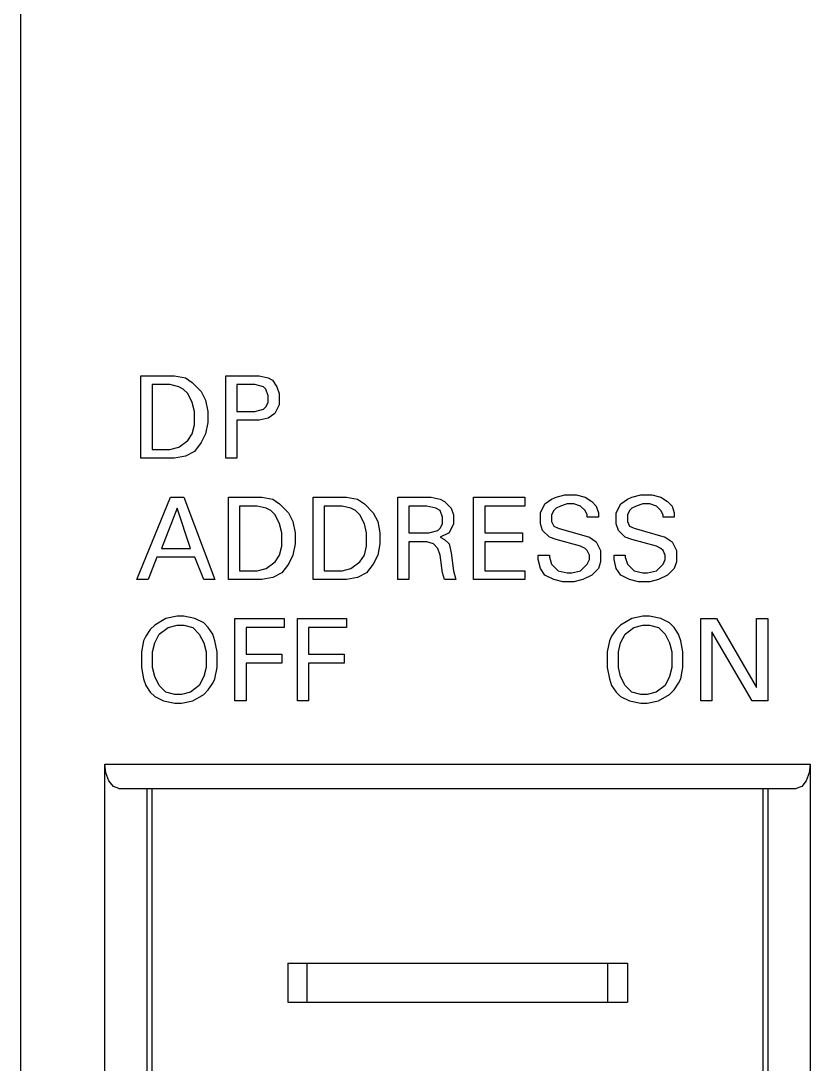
# Model space of a CAD drawing. Extents: x 10 to 879, y 6 to 221.
# Drawn here: x 617.98 to 629.87, y 129.37 to 145.08 of the extents above; entities that cross this region are included whole.
import ezdxf

# ---------------------------------------------------------------- set-up
doc = ezdxf.new("R2010")
doc.units = 0
doc.header["$LTSCALE"] = 5
doc.header["$MEASUREMENT"] = 0
doc.layers.get('0').update_dxf_attribs({"linetype": 'CONTINUOUS'})

msp = doc.modelspace()

# ---------------------------------------------------------------- linework, layer by layer
at = {"color": 7, "linetype": 'Continuous'}
for p, q in [((617.983, 106.671), (617.983, 193.259)), ((619.792, 138.493), (619.792, 139.735)), ((619.792, 139.735), (620.296, 139.735)), ((619.96, 139.601), (619.96, 138.627)), ((620.229, 139.601), (619.96, 139.601)), ((620.363, 139.567), (620.229, 139.601)), ((620.296, 139.735), (620.464, 139.702)), ((620.464, 139.702), (620.565, 139.635)), ((620.565, 139.635), (620.699, 139.5)), ((621.068, 138.493), (621.068, 139.735)), ((621.068, 139.735), (621.572, 139.735)), ((621.236, 139.601), (621.236, 139.198)), ((621.505, 139.601), (621.236, 139.601)), ((621.639, 139.567), (621.505, 139.601)), ((621.572, 139.735), (621.706, 139.702)), ((621.706, 139.702), (621.773, 139.668)), ((621.773, 139.668), (621.84, 139.567)), ((620.43, 139.534), (620.363, 139.567)), ((620.497, 139.467), (620.43, 139.534)), ((620.565, 139.332), (620.497, 139.467)), ((620.699, 139.5), (620.766, 139.366)), ((621.672, 139.534), (621.639, 139.567)), ((621.706, 139.433), (621.672, 139.534)), ((621.84, 139.567), (621.874, 139.467)), ((621.874, 139.467), (621.874, 139.299)), ((620.598, 139.198), (620.565, 139.332)), ((620.766, 139.366), (620.8, 139.198)), ((621.672, 139.265), (621.706, 139.332)), ((621.706, 139.332), (621.706, 139.433)), ((621.874, 139.299), (621.807, 139.165)), ((620.598, 138.997), (620.598, 139.198)), ((620.8, 139.198), (620.8, 139.03)), ((621.236, 139.198), (621.505, 139.198)), ((621.505, 139.198), (621.639, 139.232)), ((621.639, 139.232), (621.672, 139.265)), ((621.807, 139.165), (621.706, 139.097)), ((620.565, 138.862), (620.598, 138.997)), ((620.8, 139.03), (620.766, 138.862)), ((621.236, 139.064), (621.236, 138.493)), ((621.572, 139.064), (621.236, 139.064)), ((621.706, 139.097), (621.572, 139.064)), ((620.497, 138.762), (620.565, 138.862)), ((620.766, 138.862), (620.699, 138.728)), ((620.229, 138.627), (620.363, 138.661)), ((620.363, 138.661), (620.497, 138.762)), ((620.699, 138.728), (620.598, 138.594)), ((620.296, 138.493), (619.792, 138.493)), ((619.96, 138.627), (620.229, 138.627)), ((620.464, 138.527), (620.296, 138.493)), ((620.598, 138.594), (620.464, 138.527)), ((621.236, 138.493), (621.068, 138.493)), ((619.731, 136.666), (620.235, 137.909)), ((620.235, 137.909), (620.436, 137.909)), ((620.436, 137.909), (620.906, 136.666)), ((621.108, 136.666), (621.108, 137.909)), ((621.108, 137.909), (621.611, 137.909)), ((621.611, 137.909), (621.779, 137.875)), ((621.779, 137.875), (621.88, 137.808)), ((622.383, 136.666), (622.383, 137.909)), ((622.383, 137.909), (622.887, 137.909)), ((622.887, 137.909), (623.055, 137.875)), ((623.055, 137.875), (623.156, 137.808)), ((623.659, 136.666), (623.659, 137.909)), ((623.659, 137.909), (624.163, 137.909)), ((624.163, 137.909), (624.297, 137.875)), ((624.297, 137.875), (624.364, 137.841)), ((624.801, 136.666), (624.801, 137.909)), ((624.801, 137.909), (625.573, 137.909)), ((625.573, 137.909), (625.573, 137.774)), ((625.875, 137.808), (625.976, 137.875)), ((625.976, 137.875), (626.043, 137.909)), ((626.043, 137.909), (626.177, 137.942)), ((626.177, 137.942), (626.345, 137.942)), ((626.345, 137.942), (626.479, 137.909)), ((626.479, 137.909), (626.58, 137.841)), ((627.016, 137.808), (627.117, 137.875)), ((627.117, 137.875), (627.184, 137.909)), ((627.184, 137.909), (627.319, 137.942)), ((627.319, 137.942), (627.486, 137.942)), ((627.486, 137.942), (627.621, 137.909)), ((627.621, 137.909), (627.721, 137.841)), ((620.336, 137.741), (620.101, 137.136)), ((620.537, 137.136), (620.336, 137.741)), ((621.276, 137.774), (621.276, 136.801)), ((621.544, 137.774), (621.276, 137.774)), ((621.678, 137.741), (621.544, 137.774)), ((621.746, 137.707), (621.678, 137.741)), ((621.88, 137.808), (622.014, 137.674)), ((622.551, 137.774), (622.551, 136.801)), ((622.82, 137.774), (622.551, 137.774)), ((622.954, 137.741), (622.82, 137.774)), ((623.021, 137.707), (622.954, 137.741)), ((623.156, 137.808), (623.29, 137.674)), ((623.827, 137.774), (623.827, 137.371)), ((624.096, 137.774), (623.827, 137.774)), ((624.23, 137.741), (624.096, 137.774)), ((624.297, 137.707), (624.23, 137.741)), ((624.364, 137.841), (624.465, 137.741)), ((624.465, 137.741), (624.499, 137.64)), ((624.969, 137.774), (624.969, 137.371)), ((625.573, 137.774), (624.969, 137.774)), ((625.808, 137.674), (625.875, 137.808)), ((626.043, 137.741), (626.009, 137.707)), ((626.11, 137.774), (626.043, 137.741)), ((626.211, 137.808), (626.11, 137.774)), ((626.311, 137.808), (626.211, 137.808)), ((626.412, 137.774), (626.311, 137.808)), ((626.479, 137.707), (626.412, 137.774)), ((626.58, 137.841), (626.647, 137.774)), ((626.647, 137.774), (626.681, 137.674)), ((626.949, 137.674), (627.016, 137.808)), ((627.184, 137.741), (627.151, 137.707)), ((627.251, 137.774), (627.184, 137.741)), ((627.352, 137.808), (627.251, 137.774)), ((627.453, 137.808), (627.352, 137.808)), ((627.554, 137.774), (627.453, 137.808)), ((627.621, 137.707), (627.554, 137.774)), ((627.721, 137.841), (627.789, 137.774)), ((627.789, 137.774), (627.822, 137.674)), ((621.813, 137.64), (621.746, 137.707)), ((621.88, 137.506), (621.813, 137.64)), ((622.014, 137.674), (622.081, 137.539)), ((623.088, 137.64), (623.021, 137.707)), ((623.156, 137.506), (623.088, 137.64)), ((623.29, 137.674), (623.357, 137.539)), ((624.331, 137.606), (624.297, 137.707)), ((624.331, 137.506), (624.331, 137.606)), ((624.499, 137.64), (624.499, 137.506)), ((625.808, 137.506), (625.808, 137.674)), ((626.009, 137.707), (625.976, 137.64)), ((625.976, 137.64), (625.976, 137.539)), ((626.513, 137.64), (626.479, 137.707)), ((626.513, 137.606), (626.513, 137.64)), ((626.681, 137.606), (626.513, 137.606)), ((626.681, 137.674), (626.681, 137.606)), ((626.949, 137.506), (626.949, 137.674)), ((627.151, 137.707), (627.117, 137.64)), ((627.117, 137.64), (627.117, 137.539)), ((627.654, 137.64), (627.621, 137.707)), ((627.654, 137.606), (627.654, 137.64)), ((627.822, 137.606), (627.654, 137.606)), ((627.822, 137.674), (627.822, 137.606)), ((621.913, 137.371), (621.88, 137.506)), ((622.081, 137.539), (622.115, 137.371)), ((623.189, 137.371), (623.156, 137.506)), ((623.357, 137.539), (623.391, 137.371)), ((624.129, 137.371), (624.263, 137.405)), ((624.263, 137.405), (624.297, 137.439)), ((624.297, 137.439), (624.331, 137.506)), ((624.499, 137.506), (624.431, 137.371)), ((625.841, 137.405), (625.808, 137.506)), ((625.942, 137.304), (625.841, 137.405)), ((625.976, 137.539), (626.009, 137.472)), ((626.009, 137.472), (626.076, 137.439)), ((626.076, 137.439), (626.546, 137.304)), ((626.983, 137.405), (626.949, 137.506)), ((627.084, 137.304), (626.983, 137.405)), ((627.117, 137.539), (627.151, 137.472)), ((627.151, 137.472), (627.218, 137.439)), ((627.218, 137.439), (627.688, 137.304)), ((621.913, 137.17), (621.913, 137.371)), ((622.115, 137.371), (622.115, 137.204)), ((623.189, 137.17), (623.189, 137.371)), ((623.391, 137.371), (623.391, 137.204)), ((623.827, 137.371), (624.129, 137.371)), ((623.827, 137.237), (623.827, 136.666)), ((624.096, 137.237), (623.827, 137.237)), ((624.196, 137.204), (624.096, 137.237)), ((624.431, 137.371), (624.297, 137.304)), ((624.297, 137.304), (624.364, 137.271)), ((624.364, 137.271), (624.431, 137.204)), ((624.969, 137.371), (625.539, 137.371)), ((624.969, 137.237), (624.969, 136.801)), ((625.539, 137.237), (624.969, 137.237)), ((625.539, 137.371), (625.539, 137.237)), ((626.043, 137.271), (625.942, 137.304)), ((626.412, 137.17), (626.043, 137.271)), ((626.546, 137.304), (626.647, 137.237)), ((626.647, 137.237), (626.714, 137.103)), ((627.184, 137.271), (627.084, 137.304)), ((627.554, 137.17), (627.184, 137.271)), ((627.688, 137.304), (627.789, 137.237)), ((627.789, 137.237), (627.856, 137.103)), ((620.101, 137.136), (620.537, 137.136)), ((621.88, 137.036), (621.913, 137.17)), ((622.115, 137.204), (622.081, 137.036)), ((623.156, 137.036), (623.189, 137.17)), ((623.391, 137.204), (623.357, 137.036)), ((624.263, 137.136), (624.196, 137.204)), ((624.297, 137.036), (624.263, 137.136)), ((624.431, 137.204), (624.465, 137.069)), ((626.479, 137.136), (626.412, 137.17)), ((626.513, 137.103), (626.479, 137.136)), ((626.546, 137.036), (626.513, 137.103)), ((626.714, 137.103), (626.714, 136.935)), ((627.621, 137.136), (627.554, 137.17)), ((627.654, 137.103), (627.621, 137.136)), ((627.688, 137.036), (627.654, 137.103)), ((627.856, 137.103), (627.856, 136.935)), ((620.033, 137.002), (619.899, 136.666)), ((620.604, 137.002), (620.033, 137.002)), ((620.738, 136.666), (620.604, 137.002)), ((621.678, 136.834), (621.813, 136.935)), ((621.813, 136.935), (621.88, 137.036)), ((622.081, 137.036), (622.014, 136.901)), ((622.954, 136.834), (623.088, 136.935)), ((623.088, 136.935), (623.156, 137.036)), ((623.357, 137.036), (623.29, 136.901)), ((624.331, 136.767), (624.297, 137.036)), ((624.465, 137.069), (624.499, 136.801)), ((625.774, 136.969), (625.774, 137.036)), ((625.774, 137.036), (625.942, 137.036)), ((625.808, 136.834), (625.774, 136.969)), ((625.942, 137.036), (625.942, 137.002)), ((625.942, 137.002), (625.976, 136.901)), ((626.513, 136.901), (626.546, 136.969)), ((626.546, 136.969), (626.546, 137.036)), ((626.714, 136.935), (626.681, 136.834)), ((626.916, 136.969), (626.916, 137.036)), ((626.916, 137.036), (627.084, 137.036)), ((626.949, 136.834), (626.916, 136.969)), ((627.084, 137.036), (627.084, 137.002)), ((627.084, 137.002), (627.117, 136.901)), ((627.654, 136.901), (627.688, 136.969)), ((627.688, 136.969), (627.688, 137.036)), ((627.856, 136.935), (627.822, 136.834)), ((621.276, 136.801), (621.544, 136.801)), ((621.544, 136.801), (621.678, 136.834)), ((621.913, 136.767), (621.779, 136.7)), ((622.014, 136.901), (621.913, 136.767)), ((622.551, 136.801), (622.82, 136.801)), ((622.82, 136.801), (622.954, 136.834)), ((623.189, 136.767), (623.055, 136.7)), ((623.29, 136.901), (623.189, 136.767)), ((624.364, 136.666), (624.331, 136.767)), ((624.499, 136.801), (624.532, 136.666)), ((624.969, 136.801), (625.573, 136.801)), ((625.573, 136.801), (625.573, 136.666)), ((625.875, 136.734), (625.808, 136.834)), ((625.976, 136.901), (626.076, 136.801)), ((626.076, 136.801), (626.211, 136.767)), ((626.211, 136.767), (626.278, 136.767)), ((626.278, 136.767), (626.412, 136.801)), ((626.412, 136.801), (626.513, 136.901)), ((626.681, 136.834), (626.58, 136.734)), ((627.016, 136.734), (626.949, 136.834)), ((627.117, 136.901), (627.218, 136.801)), ((627.218, 136.801), (627.352, 136.767)), ((627.352, 136.767), (627.419, 136.767)), ((627.419, 136.767), (627.554, 136.801)), ((627.554, 136.801), (627.654, 136.901)), ((627.822, 136.834), (627.721, 136.734)), ((619.899, 136.666), (619.731, 136.666)), ((620.906, 136.666), (620.738, 136.666)), ((621.611, 136.666), (621.108, 136.666)), ((621.779, 136.7), (621.611, 136.666)), ((622.887, 136.666), (622.383, 136.666)), ((623.055, 136.7), (622.887, 136.666)), ((623.827, 136.666), (623.659, 136.666)), ((624.532, 136.666), (624.364, 136.666)), ((625.573, 136.666), (624.801, 136.666)), ((626.009, 136.666), (625.875, 136.734)), ((626.144, 136.633), (626.009, 136.666)), ((626.311, 136.633), (626.144, 136.633)), ((626.446, 136.666), (626.311, 136.633)), ((626.58, 136.734), (626.446, 136.666)), ((627.151, 136.666), (627.016, 136.734)), ((627.285, 136.633), (627.151, 136.666)), ((627.453, 136.633), (627.285, 136.633)), ((627.587, 136.666), (627.453, 136.633)), ((627.721, 136.734), (627.587, 136.666)), ((620, 135.981), (619.933, 135.914)), ((620.168, 136.082), (620, 135.981)), ((620.336, 136.115), (620.168, 136.082)), ((620.201, 135.948), (620.336, 135.981)), ((620.436, 136.115), (620.336, 136.115)), ((620.336, 135.981), (620.436, 135.981)), ((620.604, 136.082), (620.436, 136.115)), ((620.436, 135.981), (620.571, 135.948)), ((620.738, 136.015), (620.604, 136.082)), ((620.806, 135.948), (620.738, 136.015)), ((621.208, 134.84), (621.208, 136.082)), ((621.208, 136.082), (621.947, 136.082)), ((621.947, 136.082), (621.947, 135.948)), ((622.148, 134.84), (622.148, 136.082)), ((622.148, 136.082), (622.887, 136.082)), ((622.887, 136.082), (622.887, 135.948)), ((627.014, 135.981), (626.947, 135.914)), ((627.182, 136.082), (627.014, 135.981)), ((627.35, 136.115), (627.182, 136.082)), ((627.216, 135.948), (627.35, 135.981)), ((627.451, 136.115), (627.35, 136.115)), ((627.35, 135.981), (627.451, 135.981)), ((627.619, 136.082), (627.451, 136.115)), ((627.451, 135.981), (627.585, 135.948)), ((627.753, 136.015), (627.619, 136.082)), ((627.82, 135.948), (627.753, 136.015)), ((628.223, 134.84), (628.223, 136.082)), ((628.223, 136.082), (628.458, 136.082)), ((628.458, 136.082), (629.062, 135.041)), ((629.062, 135.041), (629.062, 136.082)), ((629.062, 136.082), (629.23, 136.082)), ((629.23, 136.082), (629.23, 134.84)), ((619.933, 135.914), (619.866, 135.813)), ((620, 135.713), (620.067, 135.847)), ((620.067, 135.847), (620.201, 135.948)), ((620.571, 135.948), (620.671, 135.847)), ((620.671, 135.847), (620.738, 135.713)), ((620.873, 135.847), (620.806, 135.948)), ((620.906, 135.746), (620.873, 135.847)), ((621.376, 135.948), (621.376, 135.545)), ((621.947, 135.948), (621.376, 135.948)), ((622.316, 135.948), (622.316, 135.545)), ((622.887, 135.948), (622.316, 135.948)), ((626.947, 135.914), (626.88, 135.813)), ((627.014, 135.713), (627.082, 135.847)), ((627.082, 135.847), (627.216, 135.948)), ((627.585, 135.948), (627.686, 135.847)), ((627.686, 135.847), (627.753, 135.713)), ((627.887, 135.847), (627.82, 135.948)), ((627.921, 135.746), (627.887, 135.847)), ((628.391, 135.88), (628.391, 134.84)), ((628.995, 134.84), (628.391, 135.88)), ((619.832, 135.746), (619.798, 135.578)), ((619.866, 135.813), (619.832, 135.746)), ((619.966, 135.578), (620, 135.713)), ((620.738, 135.713), (620.772, 135.578)), ((620.94, 135.578), (620.906, 135.746)), ((626.847, 135.746), (626.813, 135.578)), ((626.88, 135.813), (626.847, 135.746)), ((626.981, 135.578), (627.014, 135.713)), ((627.753, 135.713), (627.787, 135.578)), ((627.954, 135.578), (627.921, 135.746)), ((619.798, 135.578), (619.798, 135.343)), ((619.966, 135.343), (619.966, 135.578)), ((620.772, 135.578), (620.772, 135.343)), ((620.94, 135.343), (620.94, 135.578)), ((621.376, 135.545), (621.913, 135.545)), ((621.913, 135.545), (621.913, 135.41)), ((622.316, 135.545), (622.853, 135.545)), ((622.853, 135.545), (622.853, 135.41)), ((626.813, 135.578), (626.813, 135.343)), ((626.981, 135.343), (626.981, 135.578)), ((627.787, 135.578), (627.787, 135.343)), ((627.954, 135.343), (627.954, 135.578)), ((621.376, 135.41), (621.376, 134.84)), ((621.913, 135.41), (621.376, 135.41)), ((622.316, 135.41), (622.316, 134.84)), ((622.853, 135.41), (622.316, 135.41)), ((619.798, 135.343), (619.832, 135.175)), ((620, 135.209), (619.966, 135.343)), ((620.067, 135.075), (620, 135.209)), ((620.738, 135.209), (620.671, 135.075)), ((620.772, 135.343), (620.738, 135.209)), ((620.906, 135.175), (620.94, 135.343)), ((626.813, 135.343), (626.847, 135.175)), ((627.014, 135.209), (626.981, 135.343)), ((627.082, 135.075), (627.014, 135.209)), ((627.753, 135.209), (627.686, 135.075)), ((627.787, 135.343), (627.753, 135.209)), ((627.921, 135.175), (627.954, 135.343)), ((619.832, 135.175), (619.866, 135.075)), ((619.866, 135.075), (619.933, 134.974)), ((620.168, 134.974), (620.067, 135.075)), ((620.671, 135.075), (620.537, 134.974)), ((620.806, 135.007), (620.873, 135.108)), ((620.873, 135.108), (620.906, 135.175)), ((626.847, 135.175), (626.88, 135.075)), ((626.88, 135.075), (626.947, 134.974)), ((627.182, 134.974), (627.082, 135.075)), ((627.686, 135.075), (627.552, 134.974)), ((627.82, 135.007), (627.887, 135.108)), ((627.887, 135.108), (627.921, 135.175)), ((619.933, 134.974), (620, 134.907)), ((620, 134.907), (620.134, 134.84)), ((620.302, 134.94), (620.168, 134.974)), ((620.403, 134.94), (620.302, 134.94)), ((620.537, 134.974), (620.403, 134.94)), ((620.571, 134.84), (620.738, 134.94)), ((620.738, 134.94), (620.806, 135.007)), ((626.947, 134.974), (627.014, 134.907)), ((627.014, 134.907), (627.149, 134.84)), ((627.317, 134.94), (627.182, 134.974)), ((627.417, 134.94), (627.317, 134.94)), ((627.552, 134.974), (627.417, 134.94)), ((627.585, 134.84), (627.753, 134.94)), ((627.753, 134.94), (627.82, 135.007)), ((620.134, 134.84), (620.302, 134.806)), ((620.302, 134.806), (620.403, 134.806)), ((620.403, 134.806), (620.571, 134.84)), ((621.376, 134.84), (621.208, 134.84)), ((622.316, 134.84), (622.148, 134.84)), ((627.149, 134.84), (627.317, 134.806)), ((627.317, 134.806), (627.417, 134.806)), ((627.417, 134.806), (627.585, 134.84)), ((628.391, 134.84), (628.223, 134.84)), ((629.23, 134.84), (628.995, 134.84)), ((619.265, 133.758), (619.25, 133.89)), ((619.25, 112.334), (619.25, 133.89)), ((619.25, 133.89), (629.869, 133.89)), ((629.869, 133.89), (629.855, 133.758)), ((629.869, 133.89), (629.869, 112.334)), ((619.309, 133.637), (619.265, 133.758)), ((619.377, 133.555), (619.309, 133.637)), ((629.81, 133.637), (629.743, 133.555)), ((629.855, 133.758), (629.81, 133.637)), ((619.461, 133.524), (619.377, 133.555)), ((619.461, 133.524), (629.658, 133.524)), ((619.883, 133.524), (619.883, 112.7)), ((619.956, 133.524), (619.956, 128.775)), ((629.163, 128.775), (629.163, 133.524)), ((629.236, 112.7), (629.236, 133.524)), ((629.743, 133.555), (629.658, 133.524)), ((622.002, 130.894), (622.002, 130.309)), ((622.002, 130.894), (627.117, 130.894)), ((622.296, 130.309), (622.296, 130.894)), ((626.823, 130.309), (626.823, 130.894)), ((627.117, 130.894), (627.117, 130.309)), ((622.002, 130.309), (627.117, 130.309))]:
    msp.add_line(p, q, dxfattribs=at)

doc.saveas('drawing.dxf')
